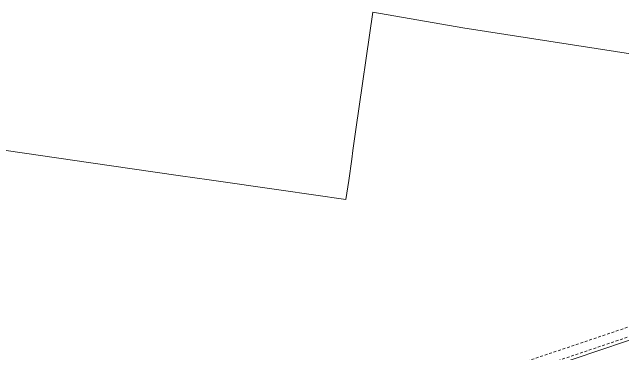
# Model space of a CAD drawing. Header units: metres. Extents: x 298818 to 303434, y 6182670 to 6184902.
# Drawn here: x 299978 to 300628, y 6183928 to 6184292 of the extents above; entities that cross this region are included whole.
import ezdxf

# ---------------------------------------------------------------- set-up
doc = ezdxf.new("R2010")
doc.units = ezdxf.units.M
doc.linetypes.add('Dash', pattern=[5, 3, -2])
doc.layers.add('Cadastre Easements_SP_EXT', color=9, linetype='Continuous', lineweight=5)
doc.layers.add('Cadastre Land Parcels_SP_EXT', color=9, linetype='Continuous', lineweight=5)

msp = doc.modelspace()

# ---------------------------------------------------------------- linework, layer by layer
at = {"layer": 'Cadastre Easements_SP_EXT', "linetype": 'Dash'}
for points in [[(300789.84, 6184009.15), (300468.95, 6183901.09), (300373.42, 6183868.92), (300339.26, 6183875.71), (300268.31, 6183851.84), (300264.26, 6183843.74), (300232.2, 6183832.86), (300113.49, 6183792.61), (300106.83, 6183790.37), (300039.96, 6183767.84), (299997.82, 6183753.62), (299976.05, 6183762.05)], [(299870.65, 6183790.44), (299997.54, 6183742.99), (299997.71, 6183743.04), (300012.35, 6183747.98), (300116.68, 6183783.13), (300235.34, 6183823.37), (300271.39, 6183835.62), (300275.36, 6183843.63), (300304.36, 6183853.58), (300304.37, 6183853.58), (300339.85, 6183865.4), (300374, 6183858.6), (300502.36, 6183901.81), (300793.82, 6183999.94)]]:
    msp.add_lwpolyline(points, dxfattribs=at)
at = {"layer": 'Cadastre Land Parcels_SP_EXT', "linetype": 'Continuous'}
for points in [[(300762.65, 6184228.02), (300458.03, 6184275.18), (300362.33, 6184291.92), (300344.37, 6184167.05), (300341.13, 6184144.54), (300339.85, 6184135.61), (300336.58, 6184112.89), (300333.65, 6184092.5), (300264.73, 6184102.42), (300264.73, 6184102.42), (300187.98, 6184113.48), (300187.98, 6184113.48), (300157.44, 6184117.88), (300081.74, 6184128.79), (299935.09, 6184149.91)], [(300795.18, 6183996.66), (300522.15, 6183904.29), (300515.61, 6183902.07), (300468.81, 6183886.18), (300345.09, 6183844.22), (300311.52, 6183832.84), (300240.28, 6183808.56), (300132.21, 6183771.73), (300010.8, 6183731.05), (299642.07, 6183608.23), (299634.99, 6183626.56), (299565.18, 6183601.64), (299503.04, 6183575.2)], [(299970.77, 6183890.34), (300106.83, 6183790.37), (300116.68, 6183783.13), (300132.21, 6183771.73), (300240.28, 6183808.56), (300235.34, 6183823.37), (300271.39, 6183835.62), (300275.36, 6183843.63), (300304.36, 6183853.58), (300304.37, 6183853.58), (300311.52, 6183832.84), (300345.09, 6183844.22), (300468.81, 6183886.18), (300515.61, 6183902.07), (300522.16, 6183904.29), (300795.18, 6183996.66)]]:
    msp.add_lwpolyline(points, dxfattribs=at)

doc.saveas('drawing.dxf')
